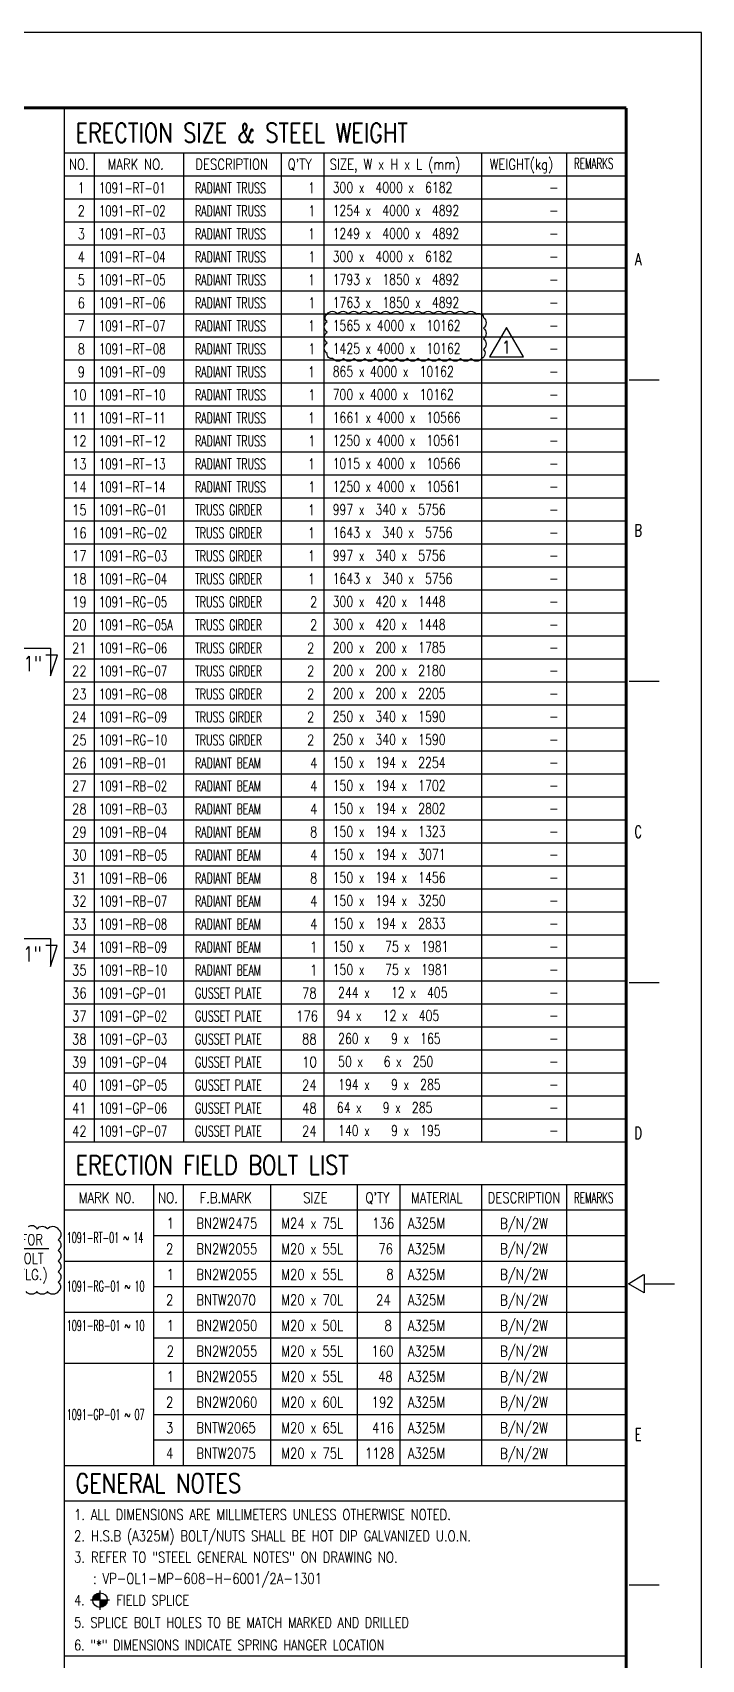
# Model space of a CAD drawing. Header units: millimetres. Extents: x 0 to 232280, y -26939 to 23794.
# Drawn here: x 82839 to 89121, y 8517 to 23794 of the extents above; entities that cross this region are included whole.
import ezdxf
from ezdxf.enums import TextEntityAlignment as Align

# ---------------------------------------------------------------- set-up
doc = ezdxf.new("R2010")
doc.units = ezdxf.units.MM
doc.header["$LTSCALE"] = 30
for name, color, linetype in [('CON-C', 4, 'Continuous'), ('CON-G', 3, 'Continuous'), ('CON-W', 7, 'Continuous'), ('CON-Y', 2, 'Continuous'), ('rev-1', 2, 'Continuous'), ('STL-OBJT', 7, 'Continuous'), ('TXT-C', 4, 'Continuous'), ('TXT-G', 3, 'Continuous'), ('TXT-Y', 2, 'Continuous')]:
    doc.layers.add(name, color=color, linetype=linetype)
doc.styles.add('ROMANS', font='ROMANS.shx', dxfattribs={"width": 0.8})
doc.styles.add('SIMPLEX', font='simplex.shx', dxfattribs={"width": 0.8})

# ---------------------------------------------------------------- blocks, each defined once
blk = doc.blocks.new('TITLE')
at = {"color": 7}
for p, q in [((841, 594.85), (0, 594.85)), ((841, 0), (841, 594.85)), ((824.02, 513.34), (831.1, 513.34)), ((824.02, 442.6), (831.1, 442.6)), ((824.02, 371.87), (831.1, 371.87)), ((823.88, 301.14), (827.42, 303.26)), ((827.56, 303.26), (827.56, 299.02)), ((827.56, 299.02), (823.88, 301.14)), ((827.56, 301.14), (834.63, 301.14)), ((824.02, 230.41), (831.1, 230.41))]:
    blk.add_line(p, q, dxfattribs=at)
at = {"color": 7, "const_width": 0.707}
for points in [[(823.32, 577.17), (27.94, 577.17)], [(823.32, 17.33), (823.32, 577.17)]]:
    blk.add_lwpolyline(points, dxfattribs=at)
at = {"color": 7, "style": 'ROMANS', "width": 0.7}
for s, p in [('A', (826.15, 541.63)), ('B', (826.15, 477.97)), ('C', (826.15, 407.24)), ('D', (826.15, 336.51)), ('E', (826.15, 265.77))]:
    blk.add_text(s, height=2.83, dxfattribs=at).set_placement(p, align=Align.MIDDLE)
blk = doc.blocks.new('SECMARK2')
at = {"layer": 'CON-C'}
blk.add_line((0, 0), (-2.72, 0), dxfattribs=at)
blk.add_lwpolyline([(-4.67, 0), (-14.32, 0), (-14.32, 6.51), (-15.93, 1.64), (-13.23, 1.64)], dxfattribs=at)
at = {"layer": 'CON-C', "style": 'SIMPLEX', "width": 0.8}
blk.add_attdef('TAG', (-12.98, 1.18), '', height=3.5, dxfattribs=at)
blk = doc.blocks.new('A$C35816DBB')
at = {"layer": 'CON-G'}
h = blk.add_hatch(color=256, dxfattribs=at)
edge = h.paths.add_edge_path()
edge.add_arc((0, 0), 1.75, 90, 180)
edge.add_line((-1.75, 0), (0, 0))
edge.add_line((0, 0), (0, 1.75))
h = blk.add_hatch(color=256, dxfattribs=at)
edge = h.paths.add_edge_path()
edge.add_line((0, 0), (0, -1.75))
edge.add_arc((0, 0), 1.75, 270, 360)
edge.add_line((1.75, 0), (0, 0))
at = {"layer": 'CON-W'}
for p, q in [((2.33, 0), (-2.33, 0)), ((0, 2.33), (0, -2.33))]:
    blk.add_line(p, q, dxfattribs=at)
blk.add_circle((0, 0), 1.75, dxfattribs=at)
at = {"layer": 'CON-Y', "style": 'SIMPLEX', "width": 0.8}
blk.add_attdef('F.S.', (3.19, 1), '', height=2.5, dxfattribs=at)
blk = doc.blocks.new('BOLTHOLE')
at = {"layer": 'CON-W'}
blk.add_line((25.7, 0), (9.9, 0), dxfattribs=at)
blk.add_lwpolyline([(0, 0), (4.95, 4.95), (9.9, 0), (4.95, -4.95)], close=True, dxfattribs=at)
at = {"layer": 'CON-Y', "style": 'SIMPLEX', "width": 0.8}
for s, p in [('%%C', (8.81, 3.12)), ("HL's FOR", (24.37, 0.9))]:
    blk.add_text(s, height=2.5, dxfattribs=at).set_placement(p, align=Align.RIGHT)
blk.add_attdef('4', text='', height=2.5, dxfattribs=at).set_placement((-0.69, 0.87), align=Align.RIGHT)
blk.add_attdef('22', text='', height=2.5, dxfattribs=at).set_placement((4.95, 0), align=Align.MIDDLE_CENTER)
blk = doc.blocks.new('revmark')
at = {"layer": 'rev-1'}
blk.add_lwpolyline([(0, 0), (-4, -6.93), (4, -6.93)], close=True, dxfattribs=at)
at = {"layer": 'rev-1', "style": 'SIMPLEX', "width": 0.8}
blk.add_attdef('REVMARK', text='', height=3, dxfattribs=at).set_placement((0, -4.62), align=Align.MIDDLE_CENTER)

msp = doc.modelspace()

# ---------------------------------------------------------------- linework, layer by layer
at = {"layer": 'CON-C'}
for p, q in [((83137.79, 5568.32), (83137.79, 23086.83)), ((83137.79, 23086.83), (88414.04, 23086.83)), ((88414.04, 22662.83), (83137.79, 22662.83)), ((88414.04, 22446.83), (83137.79, 22446.83)), ((88414.04, 12974.83), (83137.79, 12974.83)), ((88414.04, 12734.83), (83137.79, 12734.83)), ((88414.04, 10334.83), (83137.79, 10334.83)), ((88414.04, 10334.83), (83137.79, 10334.83)), ((83137.79, 10006.88), (88414.04, 10006.88)), ((83137.79, 8549.42), (88414.04, 8549.42))]:
    msp.add_line(p, q, dxfattribs=at)
at = {"layer": 'CON-W'}
for p, q in [((83417.79, 22662.83), (83417.79, 13374.83)), ((84257.79, 22662.83), (84257.79, 13374.83)), ((85174.86, 22662.83), (85174.86, 13374.83)), ((85574.86, 22662.83), (85574.86, 13374.83)), ((87054.86, 22662.83), (87054.86, 13374.83)), ((87854.86, 22662.83), (87854.86, 13374.83)), ((88414.04, 22230.83), (83137.79, 22230.83)), ((88414.04, 22014.83), (83137.79, 22014.83)), ((88414.04, 21798.83), (83137.79, 21798.83)), ((88414.04, 21582.83), (83137.79, 21582.83)), ((88414.04, 21366.83), (83137.79, 21366.83)), ((88414.04, 21150.83), (83137.79, 21150.83)), ((88414.04, 20934.83), (83137.79, 20934.83)), ((88414.04, 20718.83), (83137.79, 20718.83)), ((88414.04, 20502.83), (83137.79, 20502.83)), ((88414.04, 20286.83), (83137.79, 20286.83)), ((88414.04, 20070.83), (83137.79, 20070.83)), ((88414.04, 19854.83), (83137.79, 19854.83)), ((88414.04, 19638.83), (83137.79, 19638.83)), ((88414.04, 19422.83), (83137.79, 19422.83)), ((88414.04, 19206.83), (83137.79, 19206.83)), ((88414.04, 18990.83), (83137.79, 18990.83)), ((88414.04, 18774.83), (83137.79, 18774.83)), ((88414.04, 18558.83), (83137.79, 18558.83)), ((88414.04, 18342.83), (83137.79, 18342.83)), ((88414.04, 18126.83), (83137.79, 18126.83)), ((88414.04, 17910.83), (83137.79, 17910.83)), ((88414.04, 17694.83), (83137.79, 17694.83)), ((88414.04, 17478.83), (83137.79, 17478.83)), ((88414.04, 17262.83), (83137.79, 17262.83)), ((88414.04, 17046.83), (83137.79, 17046.83)), ((88414.04, 16830.83), (83137.79, 16830.83)), ((88414.04, 16614.83), (83137.79, 16614.83)), ((88414.04, 16398.83), (83137.79, 16398.83)), ((88414.04, 16182.83), (83137.79, 16182.83)), ((88414.04, 15966.83), (83137.79, 15966.83)), ((88414.04, 15750.83), (83137.79, 15750.83)), ((88414.04, 15534.83), (83137.79, 15534.83)), ((88414.04, 15318.83), (83137.79, 15318.83)), ((88414.04, 15102.83), (83137.79, 15102.83)), ((88414.04, 14886.83), (83137.79, 14886.83)), ((88414.04, 14670.83), (83137.79, 14670.83)), ((88414.04, 14454.83), (83137.79, 14454.83)), ((88414.04, 14238.83), (83137.79, 14238.83)), ((88414.04, 14022.83), (83137.79, 14022.83)), ((88414.04, 13806.83), (83137.79, 13806.83)), ((88414.04, 13590.83), (83137.79, 13590.83)), ((88414.04, 13374.83), (83137.79, 13374.83)), ((83974.57, 12974.83), (83974.57, 10334.83)), ((84254.57, 12974.83), (84254.57, 10334.83)), ((85073.33, 12974.83), (85073.33, 10334.83)), ((85887.45, 12974.83), (85887.45, 10334.83)), ((86287.45, 12974.83), (86287.45, 10334.83)), ((87054.86, 12974.83), (87054.86, 10334.83)), ((87854.86, 12974.83), (87854.86, 10334.83)), ((88414.04, 12494.83), (83974.57, 12494.83)), ((88414.04, 12254.83), (83137.79, 12254.83)), ((88414.04, 12014.83), (83974.57, 12014.83)), ((88414.04, 11774.83), (83137.79, 11774.83)), ((88414.04, 11534.83), (83974.57, 11534.83)), ((88414.04, 11294.83), (83137.79, 11294.83)), ((88414.04, 11054.83), (83974.57, 11054.83)), ((88414.04, 10814.83), (83974.57, 10814.83)), ((88414.04, 10574.83), (83974.57, 10574.83))]:
    msp.add_line(p, q, dxfattribs=at)
at = {"layer": 'rev-1'}
msp.add_lwpolyline([(85604.86, 21150.66, -0.52056705), (85704.86, 21150.66, -0.52056705), (85804.86, 21150.66, -0.52056705), (85904.86, 21150.66, -0.52056705), (86004.86, 21150.66, -0.52056705), (86104.86, 21150.66, -0.52056705), (86204.86, 21150.66, -0.52056705), (86304.86, 21150.66, -0.52056705), (86404.86, 21150.66, -0.52056705), (86504.86, 21150.66, -0.52056705), (86604.86, 21150.66, -0.52056705), (86704.86, 21150.66, -0.52056705), (86804.86, 21150.66, -0.52056705), (86904.86, 21150.66, -0.52056705), (87004.86, 21150.66, -0.52056705), (87073.38, 21119.17, -0.52056705), (87073.38, 21019.17, -0.52056705), (87073.38, 20919.17, -0.52056705), (87073.38, 20819.17, -0.52056705), (87058.69, 20733.86, -0.52056705), (86958.69, 20733.86, -0.52056705), (86858.69, 20733.86, -0.52056705), (86758.69, 20733.86, -0.52056705), (86658.69, 20733.86, -0.52056705), (86558.69, 20733.86, -0.52056705), (86458.69, 20733.86, -0.52056705), (86358.69, 20733.86, -0.52056705), (86258.69, 20733.86, -0.52056705), (86158.69, 20733.86, -0.52056705), (86058.69, 20733.86, -0.52056705), (85958.69, 20733.86, -0.52056705), (85858.69, 20733.86, -0.52056705), (85758.69, 20733.86, -0.52056705), (85658.69, 20733.86, -0.52056705), (85604.86, 20780.03, -0.52056705), (85604.86, 20880.03, -0.52056705), (85604.86, 20980.03, -0.52056705), (85604.86, 21080.03, -0.52056705)], format="xyb", close=True, dxfattribs=at)
msp.add_lwpolyline([(82802.19, 12581.16, -0.52056705), (82880.3, 12559.27, -0.52056705), (82980.3, 12559.27, -0.52056705), (83079.33, 12558.29, -0.52056705), (83079.33, 12458.29, -0.52056705), (83079.33, 12358.29, -0.52056705), (83079.33, 12258.29, -0.52056705), (83079.33, 12158.29, -0.52056705), (83079.33, 12058.29, -0.52056705), (83079.33, 11971.61, -0.52056705), (82979.33, 11971.61, -0.52056705), (82879.33, 11971.61, -0.52056705), (82779.33, 11971.61, -0.52056705)], format="xyb", dxfattribs=at)

# ---------------------------------------------------------------- block references
at = {"linetype": 'ByBlock', "xscale": 39.99999999599994, "yscale": 39.99999999599994, "zscale": 39.99999999599994}
msp.add_blockref('TITLE', (55481.35, 0), dxfattribs=at)
at = {"layer": 'CON-W'}
ref = msp.add_blockref('SECMARK2', (82435.36, 18012.47), dxfattribs=dict(at, xscale=40, yscale=40, zscale=40, rotation=180))
ref.add_attrib('TAG', '"E1"', (82585.86, 17798.61), dxfattribs={"layer": 'CON-C', "height": 140, "style": 'SIMPLEX', "width": 0.8})
ref = msp.add_blockref('SECMARK2', (82434.09, 15285.31), dxfattribs=dict(at, xscale=40, yscale=40, zscale=40, rotation=180))
ref.add_attrib('TAG', '"F1"', (82588.24, 15071.45), dxfattribs={"layer": 'CON-C', "height": 140, "style": 'SIMPLEX', "width": 0.8})
at = {"layer": 'CON-W', "xscale": 38.85714285713621, "yscale": 38.85714285713621, "zscale": 38.85714285713621}
msp.add_blockref('A$C35816DBB', (83472.39, 9074.02), dxfattribs=at)
at = {"layer": 'rev-1', "xscale": 40, "yscale": 40, "zscale": 40}
msp.add_blockref('revmark', (87289.12, 21025.42), dxfattribs=at).add_auto_attribs({'REVMARK': '1'})
at = {"layer": 'STL-OBJT', "xscale": 40, "yscale": 40, "zscale": 40}
msp.add_blockref('BOLTHOLE', (81962.63, 12372.02), dxfattribs=at).add_auto_attribs({'4': '4x2', '22': '22'})

# ---------------------------------------------------------------- texts
at = {"layer": 'CON-G', "style": 'SIMPLEX', "width": 0.6}
for p in [(87924.17, 22514.51), (87924.17, 12802.51)]:
    msp.add_text('REMARKS', height=100, dxfattribs=at).set_placement(p)
at = {"layer": 'TXT-C', "style": 'SIMPLEX', "width": 0.8}
for s, p in [('ERECTION SIZE & STEEL WEIGHT', (83241.24, 22762.4)), ('ERECTION FIELD BOLT LIST', (83241.24, 13069.46)), ('GENERAL NOTES', (83241.24, 10080.94))]:
    msp.add_text(s, height=180, dxfattribs=at).set_placement(p)
at = {"layer": 'TXT-G', "style": 'SIMPLEX', "width": 0.8}
for s, p in [('SIZE, W x H x L (mm)', (85629, 22506.83)), ('WEIGHT(kg)', (87132.27, 22506.83)), ('NO.', (83181.56, 22506.83)), ('MARK NO.', (83543.65, 22506.83)), ('DESCRIPTION', (84368.06, 22506.83)), ("Q'TY", (85234.44, 22506.83)), ('MARK NO.', (83273.64, 12802.51)), ('NO.', (84018.34, 12802.51)), ('F.B.MARK', (84408.11, 12802.51)), ('SIZE', (85381.01, 12802.51)), ("Q'TY", (85965.56, 12802.51)), ('MATERIAL', (86393.44, 12802.51))]:
    msp.add_text(s, height=100, dxfattribs=at).set_placement(p)
msp.add_text('DESCRIPTION', height=100, dxfattribs=at).set_placement((87454.86, 12802.51), align=Align.CENTER)
at = {"layer": 'TXT-Y', "style": 'SIMPLEX'}
for s, height, width, p in [('1', 100, 0.8, (83261.9, 22284.83)), ('1091-RT-01', 100, 0.7, (83461.56, 22284.83)), ('RADIANT TRUSS', 100, 0.65, (84365.13, 22284.83)), ('  1', 100, 0.8, (85314.78, 22284.83)), ('300 x  4000 x  6182', 100, 0.75, (85657.59, 22289)), ('2', 100, 0.8, (83261.9, 22068.83)), ('1091-RT-02', 100, 0.7, (83461.56, 22068.83)), ('RADIANT TRUSS', 100, 0.65, (84365.13, 22068.83)), ('  1', 100, 0.7, (85335.28, 22068.83)), ('1254 x  4000 x  4892', 100, 0.75, (85657.59, 22073)), ('3', 100, 0.8, (83261.9, 21852.83)), ('1091-RT-03', 100, 0.7, (83461.56, 21852.83)), ('RADIANT TRUSS', 100, 0.65, (84365.13, 21852.83)), ('  1', 100, 0.8, (85314.78, 21852.83)), ('1249 x  4000 x  4892', 100, 0.75, (85657.59, 21857)), ('4', 100, 0.8, (83261.9, 21636.83)), ('1091-RT-04', 100, 0.7, (83461.56, 21636.83)), ('RADIANT TRUSS', 100, 0.65, (84365.13, 21636.83)), ('  1', 100, 0.7, (85335.28, 21636.83)), ('300 x  4000 x  6182', 100, 0.75, (85657.59, 21641)), ('5', 100, 0.8, (83261.9, 21420.83)), ('1091-RT-05', 100, 0.7, (83461.56, 21420.83)), ('RADIANT TRUSS', 100, 0.65, (84365.13, 21420.83)), ('  1', 100, 0.8, (85314.78, 21420.83)), ('1793 x  1850 x  4892', 100, 0.75, (85657.59, 21425)), ('6', 100, 0.8, (83261.9, 21204.83)), ('1091-RT-06', 100, 0.7, (83461.56, 21204.83)), ('RADIANT TRUSS', 100, 0.65, (84365.13, 21204.83)), ('  1', 100, 0.7, (85335.28, 21204.83)), ('1763 x  1850 x  4892', 100, 0.75, (85657.59, 21209)), ('7', 100, 0.8, (83261.9, 20988.83)), ('1091-RT-07', 100, 0.7, (83461.56, 20988.83)), ('RADIANT TRUSS', 100, 0.65, (84365.13, 20988.83)), ('  1', 100, 0.8, (85314.78, 20988.83)), ('1565 x 4000 x  10162', 100, 0.75, (85657.59, 20993)), ('8', 100, 0.8, (83261.9, 20772.83)), ('1091-RT-08', 100, 0.7, (83461.56, 20772.83)), ('RADIANT TRUSS', 100, 0.65, (84365.13, 20772.83)), ('  1', 100, 0.7, (85335.28, 20772.83)), ('1425 x 4000 x  10162', 100, 0.75, (85657.59, 20777)), ('9', 100, 0.8, (83261.9, 20556.83)), ('1091-RT-09', 100, 0.7, (83461.56, 20556.83)), ('RADIANT TRUSS', 100, 0.65, (84365.13, 20556.83)), ('  1', 100, 0.8, (85314.78, 20556.83)), ('865 x 4000 x  10162', 100, 0.75, (85657.59, 20561)), ('10', 100, 0.8, (83209.58, 20340.83)), ('1091-RT-10', 100, 0.7, (83461.56, 20340.83)), ('RADIANT TRUSS', 100, 0.65, (84365.13, 20340.83)), ('  1', 100, 0.7, (85335.28, 20340.83)), ('700 x 4000 x  10162', 100, 0.75, (85657.59, 20345)), ('11', 100, 0.8, (83209.58, 20124.83)), ('1091-RT-11', 100, 0.7, (83461.56, 20124.83)), ('RADIANT TRUSS', 100, 0.65, (84365.13, 20124.83)), ('  1', 100, 0.8, (85314.78, 20124.83)), ('1661 x 4000 x  10566', 100, 0.75, (85657.59, 20129)), ('12', 100, 0.8, (83209.58, 19908.83)), ('1091-RT-12', 100, 0.7, (83461.56, 19908.83)), ('RADIANT TRUSS', 100, 0.65, (84365.13, 19908.83)), ('  1', 100, 0.7, (85335.28, 19908.83)), ('1250 x 4000 x  10561', 100, 0.75, (85657.59, 19913)), ('13', 100, 0.8, (83209.58, 19692.83)), ('1091-RT-13', 100, 0.7, (83461.56, 19692.83)), ('RADIANT TRUSS', 100, 0.65, (84365.13, 19692.83)), ('  1', 100, 0.8, (85314.78, 19692.83)), ('1015 x 4000 x  10566', 100, 0.75, (85657.59, 19697)), ('14', 100, 0.8, (83209.58, 19476.83)), ('1091-RT-14', 100, 0.7, (83461.56, 19476.83)), ('RADIANT TRUSS', 100, 0.65, (84365.13, 19476.83)), ('  1', 100, 0.7, (85335.28, 19476.83)), ('1250 x 4000 x  10561', 100, 0.75, (85657.59, 19481)), ('15', 100, 0.8, (83209.58, 19260.83)), ('1091-RG-01', 100, 0.7, (83461.56, 19260.83)), ('TRUSS GIRDER', 100, 0.65, (84365.13, 19260.83)), ('  1', 100, 0.8, (85314.78, 19260.83)), ('997 x  340 x  5756', 100, 0.75, (85657.59, 19265)), ('16', 100, 0.8, (83209.58, 19044.83)), ('1091-RG-02', 100, 0.7, (83461.56, 19044.83)), ('TRUSS GIRDER', 100, 0.65, (84365.13, 19044.83)), ('  1', 100, 0.8, (85314.78, 19044.83)), ('1643 x  340 x  5756', 100, 0.75, (85657.59, 19049)), ('17', 100, 0.8, (83209.58, 18828.83)), ('1091-RG-03', 100, 0.7, (83461.56, 18828.83)), ('TRUSS GIRDER', 100, 0.65, (84365.13, 18828.83)), ('  1', 100, 0.8, (85314.78, 18828.83)), ('997 x  340 x  5756', 100, 0.75, (85657.59, 18833)), ('18', 100, 0.8, (83209.58, 18612.83)), ('1091-RG-04', 100, 0.7, (83461.56, 18612.83)), ('TRUSS GIRDER', 100, 0.65, (84365.13, 18612.83)), ('  1', 100, 0.8, (85314.78, 18612.83)), ('1643 x  340 x  5756', 100, 0.75, (85657.59, 18617)), ('19', 100, 0.8, (83209.58, 18396.83)), ('1091-RG-05', 100, 0.7, (83461.56, 18396.83)), ('TRUSS GIRDER', 100, 0.65, (84365.13, 18396.83)), ('2', 100, 0.8, (85444.2, 18396.83)), ('300 x  420 x  1448', 100, 0.75, (85657.59, 18401)), ('20', 100, 0.8, (83209.58, 18180.83)), ('1091-RG-05A', 100, 0.7, (83461.56, 18180.83)), ('TRUSS GIRDER', 100, 0.65, (84365.13, 18180.83)), ('2', 100, 0.8, (85444.2, 18180.83)), ('300 x  420 x  1448', 100, 0.75, (85657.59, 18185)), ('21', 100, 0.8, (83209.58, 17964.83)), ('1091-RG-06', 100, 0.7, (83461.56, 17964.83)), ('TRUSS GIRDER', 100, 0.65, (84365.13, 17964.83)), ('  2', 100, 0.8, (85307.65, 17964.83)), ('200 x  200 x  1785', 100, 0.75, (85657.59, 17969)), ('22', 100, 0.8, (83209.58, 17748.83)), ('1091-RG-07', 100, 0.7, (83461.56, 17748.83)), ('TRUSS GIRDER', 100, 0.65, (84365.13, 17748.83)), ('  2', 100, 0.8, (85307.65, 17748.83)), ('200 x  200 x  2180', 100, 0.75, (85657.59, 17753)), ('23', 100, 0.8, (83209.58, 17532.83)), ('1091-RG-08', 100, 0.7, (83461.56, 17532.83)), ('TRUSS GIRDER', 100, 0.65, (84365.13, 17532.83)), ('  2', 100, 0.8, (85307.65, 17532.83)), ('200 x  200 x  2205', 100, 0.75, (85657.59, 17537)), ('24', 100, 0.8, (83209.58, 17316.83)), ('1091-RG-09', 100, 0.7, (83461.56, 17316.83)), ('TRUSS GIRDER', 100, 0.65, (84365.13, 17316.83)), ('  2', 100, 0.8, (85307.65, 17316.83)), ('250 x  340 x  1590', 100, 0.75, (85657.59, 17321)), ('25', 100, 0.8, (83209.58, 17100.83)), ('1091-RG-10', 100, 0.7, (83461.56, 17100.83)), ('TRUSS GIRDER', 100, 0.65, (84365.13, 17100.83)), ('  2', 100, 0.8, (85307.65, 17100.83)), ('250 x  340 x  1590', 100, 0.75, (85657.59, 17105)), ('26', 100, 0.8, (83209.58, 16884.83)), ('1091-RB-01', 100, 0.7, (83461.56, 16884.83)), ('RADIANT BEAM', 100, 0.65, (84365.13, 16884.83)), ('4', 100, 0.8, (85445.88, 16884.83)), ('150 x  194 x  2254', 100, 0.75, (85657.59, 16889)), ('27', 100, 0.8, (83209.58, 16668.83)), ('1091-RB-02', 100, 0.7, (83461.56, 16668.83)), ('RADIANT BEAM', 100, 0.65, (84365.13, 16668.83)), ('4', 100, 0.8, (85445.88, 16668.83)), ('150 x  194 x  1702', 100, 0.75, (85657.59, 16673)), ('28', 100, 0.8, (83209.58, 16452.83)), ('1091-RB-03', 100, 0.7, (83461.56, 16452.83)), ('RADIANT BEAM', 100, 0.65, (84365.13, 16452.83)), ('4', 100, 0.8, (85445.88, 16452.83)), ('150 x  194 x  2802', 100, 0.75, (85657.59, 16457)), ('29', 100, 0.8, (83209.58, 16236.83)), ('1091-RB-04', 100, 0.7, (83461.56, 16236.83)), ('RADIANT BEAM', 100, 0.65, (84365.13, 16236.83)), ('8', 100, 0.8, (85445.88, 16236.83)), ('150 x  194 x  1323', 100, 0.75, (85657.59, 16241)), ('30', 100, 0.8, (83209.58, 16020.83)), ('1091-RB-05', 100, 0.7, (83461.56, 16020.83)), ('RADIANT BEAM', 100, 0.65, (84365.13, 16020.83)), ('4', 100, 0.8, (85445.88, 16020.83)), ('150 x  194 x  3071', 100, 0.75, (85657.59, 16025)), ('31', 100, 0.8, (83209.58, 15804.83)), ('1091-RB-06', 100, 0.7, (83461.56, 15804.83)), ('RADIANT BEAM', 100, 0.65, (84365.13, 15804.83)), ('8', 100, 0.8, (85445.88, 15804.83)), ('150 x  194 x  1456', 100, 0.75, (85657.59, 15809)), ('32', 100, 0.8, (83209.58, 15588.83)), ('1091-RB-07', 100, 0.7, (83461.56, 15588.83)), ('RADIANT BEAM', 100, 0.65, (84365.13, 15588.83)), ('4', 100, 0.8, (85445.88, 15588.83)), ('150 x  194 x  3250', 100, 0.75, (85657.59, 15593)), ('33', 100, 0.8, (83209.58, 15372.83)), ('1091-RB-08', 100, 0.7, (83461.56, 15372.83)), ('RADIANT BEAM', 100, 0.65, (84365.13, 15372.83)), ('4', 100, 0.8, (85445.88, 15372.83)), ('150 x  194 x  2833', 100, 0.75, (85657.59, 15377)), ('34', 100, 0.8, (83209.58, 15156.83)), ('1091-RB-09', 100, 0.7, (83461.56, 15156.83)), ('RADIANT BEAM', 100, 0.65, (84365.13, 15156.83)), ('1', 100, 0.8, (85445.88, 15156.83)), ('150 x   75 x  1981', 100, 0.75, (85657.59, 15161)), ('35', 100, 0.8, (83209.58, 14940.83)), ('1091-RB-10', 100, 0.7, (83461.56, 14940.83)), ('RADIANT BEAM', 100, 0.65, (84365.13, 14940.83)), ('1', 100, 0.8, (85445.88, 14940.83)), ('150 x   75 x  1981', 100, 0.75, (85657.59, 14945)), ('36', 100, 0.8, (83209.58, 14724.83)), ('1091-GP-01', 100, 0.7, (83461.56, 14724.83)), ('GUSSET PLATE', 100, 0.65, (84365.13, 14724.83)), ('78', 100, 0.8, (85370.32, 14724.83)), (' 244 x   12 x  405', 100, 0.75, (85657.59, 14729)), ('37', 100, 0.8, (83209.58, 14508.83)), ('1091-GP-02', 100, 0.7, (83461.56, 14508.83)), ('GUSSET PLATE', 100, 0.65, (84365.13, 14508.83)), ('176', 100, 0.8, (85314.78, 14508.83)), ('  94 x   12 x  405', 100, 0.75, (85593.62, 14513)), ('38', 100, 0.8, (83209.58, 14292.83)), ('1091-GP-03', 100, 0.7, (83461.56, 14292.83)), ('GUSSET PLATE', 100, 0.65, (84365.13, 14292.83)), ('88', 100, 0.8, (85370.32, 14292.83)), (' 260 x   9 x  165', 100, 0.75, (85657.59, 14297)), ('39', 100, 0.8, (83209.58, 14076.83)), ('1091-GP-04', 100, 0.7, (83461.56, 14076.83)), ('GUSSET PLATE', 100, 0.65, (84365.13, 14076.83)), ('10', 100, 0.8, (85371.44, 14076.83)), (' 50 x   6 x  250', 100, 0.75, (85657.59, 14081)), ('40', 100, 0.8, (83209.58, 13860.83)), ('1091-GP-05', 100, 0.7, (83461.56, 13860.83)), ('GUSSET PLATE', 100, 0.65, (84365.13, 13860.83)), ('24', 100, 0.8, (85370.63, 13860.83)), (' 194 x   9 x  285', 100, 0.75, (85657.59, 13865)), ('41', 100, 0.8, (83209.58, 13644.83)), ('1091-GP-06', 100, 0.7, (83461.56, 13644.83)), ('GUSSET PLATE', 100, 0.65, (84365.13, 13644.83)), ('48', 100, 0.8, (85370.63, 13644.83)), ('  64 x   9 x  285', 100, 0.75, (85593.62, 13649)), ('42', 100, 0.8, (83209.58, 13428.83)), ('1091-GP-07', 100, 0.7, (83461.56, 13428.83)), ('GUSSET PLATE', 100, 0.65, (84365.13, 13428.83)), ('24', 100, 0.8, (85370.63, 13428.83)), (' 140 x   9 x  195', 100, 0.75, (85657.59, 13433)), ('1091-RT-01 ~ 14', 100, 0.55, (83160.09, 12427.71)), ('1', 100, 0.8, (84098.68, 12562.51)), ('136', 100, 0.8, (86029.46, 12562.51)), ('A325M', 100, 0.8, (86364.55, 12562.51)), ('2', 100, 0.8, (84091.79, 12322.51)), ('76', 100, 0.8, (86087.66, 12322.51)), ('A325M', 100, 0.8, (86364.55, 12322.51)), ('M20 BOLT', 100, 0.8, (82408.74, 12232.5)), ('(TOP FLG.)', 100, 0.8, (82400.28, 12081.14)), ('1091-RG-01 ~ 10', 100, 0.55, (83160.09, 11972.15)), ('1', 100, 0.8, (84098.68, 12082.51)), ('8', 100, 0.8, (86161.08, 12082.51)), ('A325M', 100, 0.8, (86364.55, 12082.51)), ('2', 100, 0.8, (84091.79, 11842.51)), (' 24', 100, 0.8, (86011.17, 11842.51)), ('A325M', 100, 0.8, (86364.55, 11842.51)), ('1091-RB-01 ~ 10', 100, 0.55, (83160.09, 11602.51)), ('1', 100, 0.8, (84098.68, 11602.51)), ('8', 100, 0.8, (86144.44, 11602.51)), ('A325M', 100, 0.8, (86364.55, 11602.51)), ('2', 100, 0.8, (84098.68, 11362.51)), ('160', 100, 0.8, (86023.58, 11362.51)), ('A325M', 100, 0.8, (86364.55, 11362.51)), ('1', 100, 0.8, (84098.68, 11122.51)), ('48', 100, 0.8, (86084.44, 11122.51)), ('A325M', 100, 0.8, (86364.55, 11122.51)), ('1091-GP-01 ~ 07', 100, 0.55, (83160.09, 10767.12)), ('2', 100, 0.8, (84091.79, 10882.51)), ('192', 100, 0.8, (86023.58, 10882.51)), ('A325M', 100, 0.8, (86364.55, 10882.51)), ('3', 100, 0.8, (84091.79, 10642.51)), ('416', 100, 0.8, (86027.5, 10642.51)), ('A325M', 100, 0.8, (86364.55, 10642.51)), ('4', 100, 0.8, (84091.79, 10402.51)), ('1128', 100, 0.8, (85961.5, 10402.51)), ('A325M', 100, 0.8, (86364.55, 10402.51)), ('1. ALL DIMENSIONS ARE MILLIMETERS UNLESS OTHERWISE NOTED.', 100, 0.8, (83229.13, 9826.73)), ('2. H.S.B (A325M) BOLT/NUTS SHALL BE HOT DIP GALVANIZED U.O.N.', 100, 0.8, (83229.13, 9626.73)), ('3. REFER TO "STEEL GENERAL NOTES" ON DRAWING NO. ', 100, 0.8, (83229.13, 9426.73)), ('   : VP-OL1-MP-608-H-6001/2A-1301', 100, 0.8, (83229.13, 9226.73)), ('4.     FIELD SPLICE', 97.1429, 0.8, (83229.13, 9024.29)), ('5. SPLICE BOLT HOLES TO BE MATCH MARKED AND DRILLED', 97.1429, 0.8, (83229.13, 8815.23)), ('6. "*" DIMENSIONS INDICATE SPRING HANGER LOCATION', 97.1429, 0.8, (83229.13, 8603.65))]:
    msp.add_text(s, height=height, dxfattribs=dict(at, width=width)).set_placement(p)
at = {"layer": 'TXT-Y', "style": 'SIMPLEX', "width": 0.8}
for p in [(87778.67, 22289.89), (87778.67, 22073.89), (87778.67, 21857.89), (87778.67, 21641.89), (87778.67, 21425.89), (87778.67, 21209.89), (87778.67, 20993.89), (87778.67, 20777.89), (87778.67, 20561.89), (87778.67, 20345.89), (87778.67, 20129.89), (87778.67, 19913.89), (87778.67, 19697.89), (87778.67, 19481.89), (87778.67, 19265.89), (87778.67, 19049.89), (87778.67, 18833.89), (87778.67, 18617.89), (87778.67, 18401.89), (87778.67, 18185.89), (87778.67, 17969.89), (87778.67, 17753.89), (87778.67, 17537.89), (87778.67, 17321.89), (87778.67, 17105.89), (87778.67, 16889.89), (87778.67, 16673.89), (87778.67, 16457.89), (87778.67, 16241.89), (87778.67, 16025.89), (87778.67, 15809.89), (87778.67, 15593.89), (87778.67, 15377.89), (87778.67, 15161.89), (87778.67, 14945.89), (87778.67, 14729.89), (87778.67, 14513.89), (87778.67, 14297.89), (87778.67, 14081.89), (87778.67, 13865.89), (87778.67, 13649.89), (87778.67, 13433.89)]:
    msp.add_text('-', height=100, dxfattribs=at).set_placement(p, align=Align.RIGHT)
for p in [(87454.86, 12561.59), (87454.86, 12321.59), (87454.86, 12081.59), (87454.86, 11841.59), (87454.86, 11601.59), (87454.86, 11361.59), (87454.86, 11121.59), (87454.86, 10881.59), (87454.86, 10641.59), (87454.86, 10401.59)]:
    msp.add_text('B/N/2W', height=100, dxfattribs=at).set_placement(p, align=Align.CENTER)
at = {"layer": 'TXT-Y', "color": 2, "style": 'SIMPLEX', "width": 0.8}
for s, p in [('BN2W2475', (84376.84, 12562.51)), ('M24 x 75L', (85174.59, 12562.51)), ('BN2W2055', (84376.84, 12322.51)), ('M20 x 55L', (85174.59, 12322.51)), ('BN2W2055', (84376.84, 12082.51)), ('M20 x 55L', (85174.59, 12082.51)), ('BNTW2070', (84376.84, 11842.51)), ('M20 x 70L', (85174.59, 11842.51)), ('BN2W2050', (84376.84, 11602.51)), ('M20 x 50L', (85174.59, 11602.51)), ('BN2W2055', (84376.84, 11362.51)), ('M20 x 55L', (85174.59, 11362.51)), ('BN2W2055', (84376.84, 11122.51)), ('M20 x 55L', (85174.59, 11122.51)), ('BN2W2060', (84376.84, 10882.51)), ('M20 x 60L', (85174.59, 10882.51)), ('BNTW2065', (84376.84, 10642.51)), ('M20 x 65L', (85174.59, 10642.51)), ('BNTW2075', (84376.84, 10402.51)), ('M20 x 75L', (85174.59, 10402.51))]:
    msp.add_text(s, height=100, dxfattribs=at).set_placement(p)

doc.saveas('drawing.dxf')
